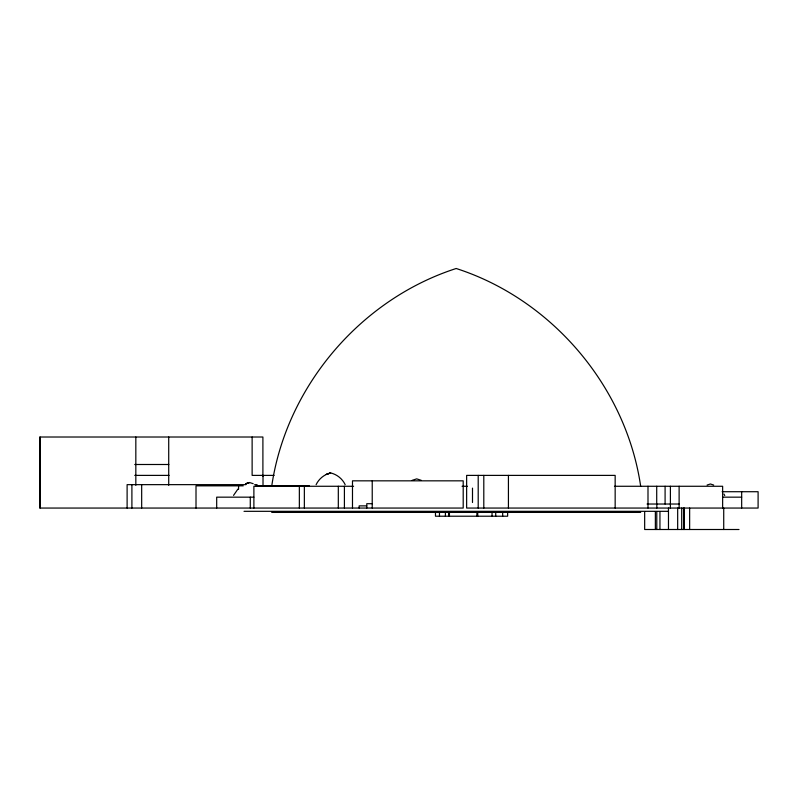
<?xml version="1.0" encoding="UTF-8"?>
<svg xmlns="http://www.w3.org/2000/svg" width="798" height="798" viewBox="0 0 798 798"><rect width="100%" height="100%" fill="white"/><g stroke="black" fill="none" stroke-linecap="round" stroke-linejoin="round"><path stroke-width="1.2" d="M271.709 486.271C286.273 386.651 360.407 299.36 456.187 268.497C551.977 299.36 626.111 386.651 640.674 486.271M233.545 495.388L237.914 489.074M316.118 484.655C318.861 478.82 324.357 474.381 330.651 472.945C336.936 474.381 342.432 478.82 345.175 484.655M245.844 483.688L249.505 482.511L253.175 483.688M412.127 480.346L416.706 478.87L421.294 480.346M707.088 485.054L710.39 483.987L713.691 485.054M246.043 483.688L249.505 482.511L245.614 483.857M134.742 464.496L168.837 464.496M134.742 475.389L169.096 475.389M274.163 475.389L252.128 475.389L252.128 437.015M245.974 484.645L127.111 484.645L127.111 508.057M254.682 484.645L257.096 484.645M243.25 485.842L196.009 485.842L196.009 508.057M255.968 485.842L309.405 485.842M353.574 486.271L253.884 486.271L253.884 508.057M462.052 486.271L467.389 486.271M614.46 486.271L722.639 486.271L722.639 508.057M722.11 491.718L758.1 491.718L758.1 508.057L466.64 508.057L466.64 475.389L615.158 475.389L615.158 508.057M253.884 497.164L216.687 497.164L216.687 508.057M722.639 497.164L741.671 497.164M372.227 503.698L366.781 503.698L366.781 508.057M647.058 504.027L679.118 504.027M366.781 505.872L359.16 505.872L359.16 508.057M244.018 511.319L668.365 511.319M271.709 512.406L640.674 512.406M739.008 529.503L644.664 529.503L644.664 511.628M723.936 494.032L724.744 495.568M741.671 491.718L741.671 508.057M723.726 508.057L723.726 529.503M689.642 508.057L689.642 529.503M684.205 508.057L684.205 529.503M683.756 508.057L683.756 529.503M681.711 508.057L681.711 529.503M679.118 486.271L679.118 508.057M677.672 508.057L677.672 529.503M670.4 486.271L670.4 508.057M668.475 508.057L668.475 529.503M665.093 486.271L665.093 504.027M659.946 511.628L659.946 529.503M656.824 504.406L656.824 508.057M656.714 486.271L656.714 504.027M656.774 511.628L656.774 529.503M655.367 511.628L655.367 529.503M647.996 486.271L647.996 508.057M508.426 475.389L508.426 508.057M507.638 511.548L507.638 516.216L435.469 516.216L435.469 511.548M502.67 511.548L502.67 516.216M495.718 511.548L495.718 516.216M492.037 511.548L492.037 516.216M483.797 475.389L483.797 508.057M478.202 475.389L478.202 508.057M477.733 511.548L477.733 516.216M476.905 511.548L476.905 516.216M472.496 488.127L472.496 502.501M449.434 511.548L449.434 516.216M448.676 511.548L448.676 516.216M445.404 511.548L445.404 516.216M439.469 511.548L439.469 516.216M372.227 480.835L372.227 508.057M352.487 508.057L352.487 480.835L463.199 480.835L463.199 508.057L39.9 508.057L39.9 437.015L262.901 437.015L262.901 476.376M344.407 486.271L344.407 508.057M338.312 486.271L338.312 508.057M304.357 486.271L304.357 508.057M299.35 486.271L299.35 508.057M263.011 475.389L263.011 486.271M250.283 497.164L250.283 508.057M238.572 485.842L238.572 489.234M168.717 437.015L168.717 485.284M141.675 484.645L141.675 508.057M135.83 437.015L135.83 485.284M131.899 484.645L131.899 508.057M40.01 437.015L40.01 508.057M329.185 473.404L326.192 474.481L330.651 472.945L329.185 473.404"/></g></svg>
